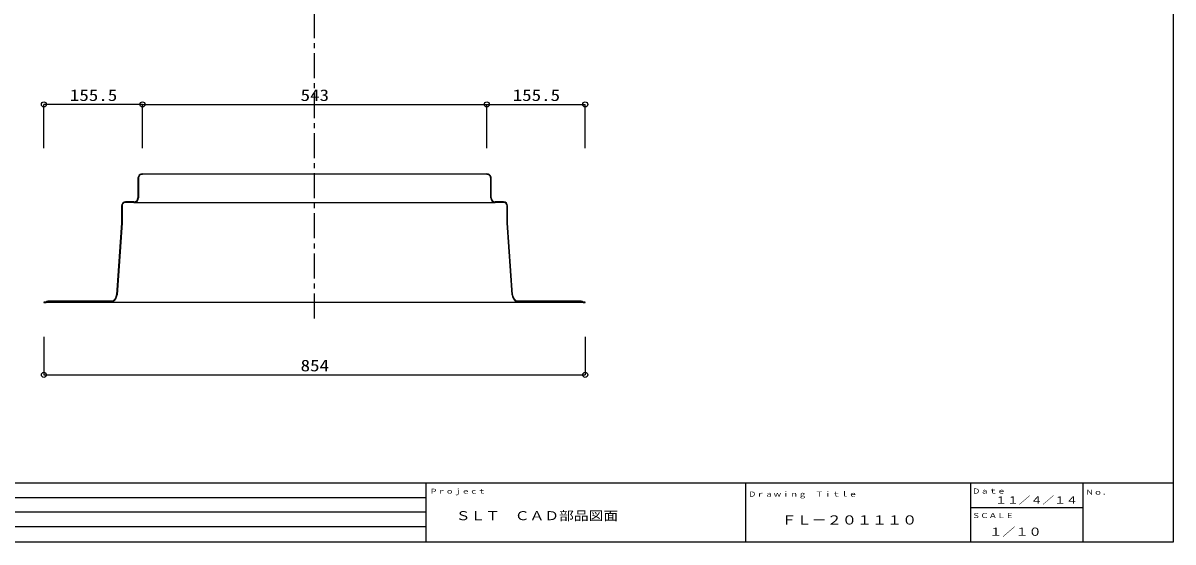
# Model space of a CAD drawing. Units: millimetres at full size. Extents: x -1447 to 1447, y -995 to 995.
# Drawn here: x -367 to 1447, y -995 to -176 of the extents above; entities that cross this region are included whole.
import ezdxf
from ezdxf.enums import TextEntityAlignment as Align

# ---------------------------------------------------------------- set-up
doc = ezdxf.new("R2010")
doc.units = ezdxf.units.MM
doc.header["$LTSCALE"] = 7.9
doc.linetypes.add('CHAIN1', pattern=[8, 5, -1, 1, -1])
doc.layers.add('0-1___', color=134, linetype='Continuous')
doc.layers.add('F-F', color=134, linetype='Continuous')
doc.styles.add('ＭＳ ゴシック', font='')
doc.styles.get('ＭＳ ゴシック').set_extended_font_data('MS Gothic')

msp = doc.modelspace()

# ---------------------------------------------------------------- linework, layer by layer
at = {"layer": '0-1___', "color": 3}
for p, q in [((-1396.925, -901.252), (1446.625, -901.252)), ((268.025, -901.252), (268.025, -993.282)), ((772.125, -901.252), (772.125, -993.282)), ((1304.625, -901.252), (1304.625, -993.282))]:
    msp.add_line(p, q, dxfattribs=at)
at = {"layer": '0-1___'}
for p, q in [((1127.125, -901.252), (1127.125, -993.282)), ((1127.125, -940.167), (1304.625, -940.167))]:
    msp.add_line(p, q, dxfattribs=at)
at = {"layer": '0-1___', "color": 6}
for p, q in [((-732.266, -924.259), (268.025, -924.259)), ((-731.383, -947.267), (268.025, -947.267)), ((-732.266, -970.274), (268.025, -970.274))]:
    msp.add_line(p, q, dxfattribs=at)
at = {"layer": '0-1___', "color": 3}
msp.add_lwpolyline([(-1446.625, 994.65), (1446.625, 994.65), (1446.625, -994.65), (-1446.625, -994.65)], close=True, dxfattribs=at)
msp.add_lwpolyline([(-1446.625, -901.252), (1446.625, -901.252), (1446.625, -993.282)], dxfattribs=at)
at = {"layer": 'F-F', "color": 7, "linetype": 'CHAIN1'}
msp.add_line((92.539, -641.842), (92.539, 893.035), dxfattribs=at)
at = {"layer": 'F-F', "color": 4}
for p, q in [((-334.461, -373.36), (-334.461, -304.169)), ((-178.961, -304.169), (-334.461, -304.169)), ((-178.961, -373.36), (-178.961, -304.169)), ((-178.961, -373.36), (-178.961, -304.169)), ((-178.961, -304.169), (364.039, -304.169)), ((364.039, -373.36), (364.039, -304.169)), ((364.039, -373.36), (364.039, -304.169)), ((364.039, -304.169), (519.539, -304.169)), ((519.539, -373.36), (519.539, -304.169)), ((-178.961, -413.915), (364.039, -413.915)), ((-192.381, -458.704), (377.459, -458.705)), ((515.983, -616.943), (-330.905, -616.943)), ((-334.461, -670.828), (-334.461, -730.828)), ((519.539, -670.828), (519.539, -730.828)), ((-334.461, -730.828), (519.539, -730.828))]:
    msp.add_line(p, q, dxfattribs=at)
at = {"layer": 'F-F'}
for p, q in [((-178.961, -414.627), (-178.961, -413.915)), ((364.039, -413.915), (364.039, -414.627)), ((-186.027, -420.481), (-186.027, -451.639)), ((-185.315, -420.481), (-185.315, -451.639)), ((370.393, -451.639), (370.393, -420.481)), ((371.105, -451.639), (371.105, -420.481)), ((-211.894, -464.347), (-211.894, -491.034)), ((-192.381, -457.993), (-205.54, -457.993)), ((-192.381, -458.704), (-205.54, -458.704)), ((390.618, -457.993), (377.459, -457.993)), ((390.618, -458.704), (377.459, -458.704)), ((396.26, -491.058), (396.26, -464.347)), ((396.972, -491.034), (396.972, -464.347)), ((-211.894, -491.034), (-219.765, -604.404)), ((404.133, -604.454), (396.26, -491.058)), ((404.843, -604.404), (396.972, -491.034)), ((-334.461, -616.231), (-334.461, -616.943)), ((-331.297, -616.231), (-334.461, -616.231)), ((-226.267, -614.63), (-328.191, -614.63)), ((-226.086, -615.342), (-328.191, -615.342)), ((513.269, -615.342), (411.164, -615.342)), ((513.269, -614.63), (411.345, -614.63)), ((519.539, -616.231), (516.375, -616.231)), ((519.539, -616.943), (519.539, -616.231)), ((-334.461, -616.943), (-330.905, -616.943)), ((515.983, -616.943), (519.539, -616.943))]:
    msp.add_line(p, q, dxfattribs=at)
msp.add_lwpolyline([(-211.182, -464.347), (-211.182, -491.058), (-219.055, -604.454)], dxfattribs=at)
at = {"layer": 'F-F', "color": 4}
for centre in [(-334.461, -304.169), (-178.961, -304.169), (-178.961, -304.169), (364.039, -304.169), (364.039, -304.169), (519.539, -304.169), (-334.461, -730.828), (519.539, -730.828)]:
    msp.add_circle(centre, 4, dxfattribs=at)
at = {"layer": 'F-F'}
for centre, radius, start, end in [((-179.373, -420.556), 6.654, 86.44919, 179.34944), ((-179.371, -420.556), 5.944, 86.04024, 179.26908), ((364.451, -420.556), 6.654, 0.65056, 93.55081), ((364.45, -420.556), 5.944, 0.73092, 93.95976), ((-192.381, -451.639), 6.354, 270, 0), ((-192.381, -451.639), 7.066, 270, 0), ((377.459, -451.639), 7.066, 180, 270), ((377.459, -451.639), 6.354, 180, 270), ((-205.54, -464.347), 6.354, 90, 180), ((-205.54, -464.347), 5.642, 90, 180), ((390.618, -464.347), 6.354, 0, 90), ((390.618, -464.347), 5.642, 0, 90), ((-328.191, -618.442), 3.812, 90, 144.54946), ((-328.191, -618.442), 3.101, 90, 151.07878), ((-232.443, -603.523), 12.708, 299.07315, 356.02479), ((-232.443, -603.523), 13.42, 298.27528, 356.02479), ((417.521, -603.523), 13.42, 183.97521, 241.72472), ((417.521, -603.523), 12.708, 183.97521, 240.92685), ((513.269, -618.442), 3.812, 35.45054, 90), ((513.269, -618.442), 3.101, 28.92122, 90)]:
    msp.add_arc(centre, radius, start, end, dxfattribs=at)

# ---------------------------------------------------------------- texts
at = {"layer": '0-1___', "style": 'ＭＳ ゴシック', "width": 1.2}
for s, height, p in [('Ｐｒｏｊｅｃｔ', 7.53, (274.051, -920.648)), ('Ｄｒａｗｉｎｇ\u3000Ｔｉｔｌｅ', 7.89, (776.187, -925.513)), ('Ｄａｔｅ', 7.89, (1129.59, -920.648)), ('１１／４／１４', 11.36, (1166.191, -937.761)), ('Ｎｏ．', 7.89, (1308.53, -922.439)), ('ＳＬＴ\u3000ＣＡＤ部品図面', 14.23, (315.18, -964.482)), ('ＦＬ－２０１１１０', 14.52, (829.193, -971.455)), ('ＳＣＡＬＥ', 7.89, (1129.383, -959.238)), ('１／１０', 12.62, (1156.798, -988.644))]:
    msp.add_text(s, height=height, dxfattribs=at).set_placement(p, align=Align.BOTTOM_LEFT)
at = {"layer": 'F-F', "color": 4, "style": 'ＭＳ ゴシック', "width": 1.2}
for s, p in [('155.5', (-293.476, -304.169)), ('543', (70.48, -304.169)), ('155.5', (405.024, -304.169)), ('854', (70.48, -730.828))]:
    msp.add_text(s, height=18.33, dxfattribs=at).set_placement(p, align=Align.BOTTOM_LEFT)

doc.saveas('drawing.dxf')
